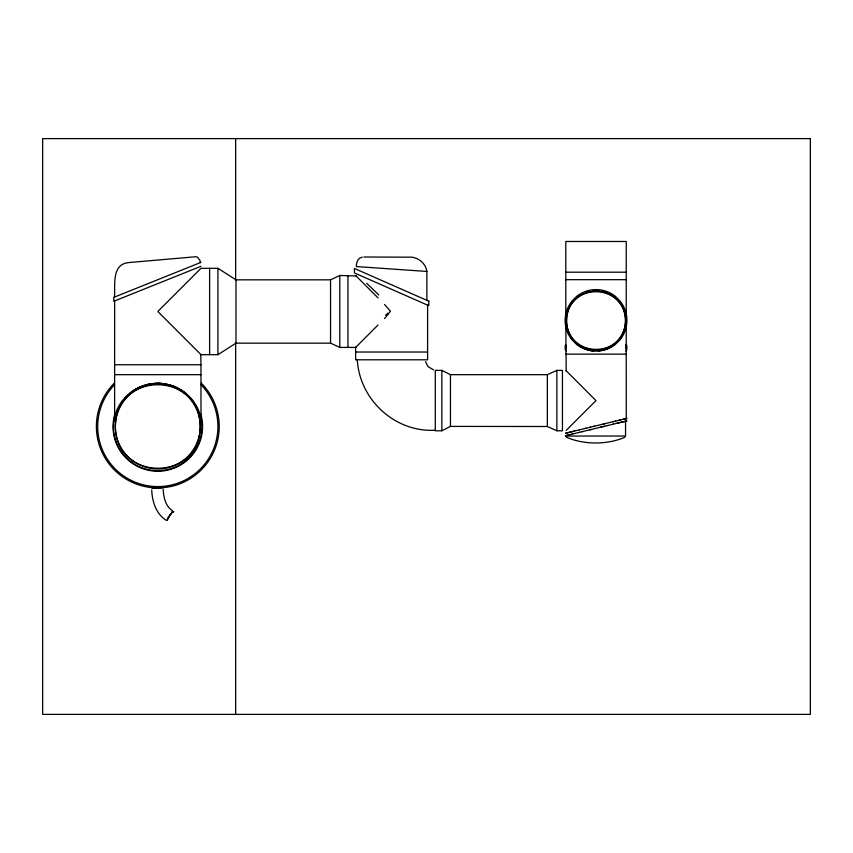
<?xml version="1.0" encoding="UTF-8"?>
<svg xmlns="http://www.w3.org/2000/svg" width="853" height="853" viewBox="0 0 853 853"><rect width="100%" height="100%" fill="white"/><g stroke="black" fill="none" stroke-linecap="round" stroke-linejoin="round"><path stroke-width="1.28" d="M114.622 421.19L114.643 300.938M566.179 370.756L565.795 320.621L565.976 323.863M626.241 316.602L626.241 241.484L565.795 241.484L565.795 320.845M565.784 320.557L565.976 317.177A30.228 30.228 0 0 0 565.923 323.404L565.965 323.788M565.795 320.142L565.934 317.615M114.451 297.089C115.379 284.998 111.391 264.537 128.419 262.596L195.923 256.732A3.593 3.593 0 0 1 197.427 257.179L199.719 260.026A8.786 8.786 0 0 1 200.284 262.106L200.338 262.617M625.921 324.94L625.675 326.422L626.017 324.236M566.563 313.776L566.872 312.529L566.691 313.243M625.164 328.586L624.737 330.004M169.203 516.502L169.822 514.796M169.321 516.129L169.523 515.553M169.15 516.63L168.915 517.291M567.298 311.11L567.799 309.724M565.934 345.678L565.934 347.139M567.448 310.673L567.671 310.055M623.959 332.084L624.236 331.39M118.684 408.203L119.1 407.339M119.537 406.486L119.996 405.633M570.764 303.945L571.169 303.348M122.054 402.275L123.227 400.633M620.312 338.534L621.176 337.319M625.675 347.928L626.241 346.478L625.675 345.038M124.485 399.033L125.828 397.477M167.614 519.573L166.73 520.362L167.742 519.434M619.992 339.803L615.482 344.303A30.388 29.524 0 0 1 576.521 344.324L572.032 339.793A32.233 31.316 0 0 1 572.064 300.992L576.553 296.471A30.388 29.524 0 0 1 615.514 296.46M125.178 398.202L126.607 396.645M618.425 340.848L617.092 342.224M573.909 299.936L574.432 299.392M386.068 316.9L390.461 311.26L384.468 304.404M385.46 317.519L384.436 318.553M356.437 346.638L355.626 347.438L355.637 359.806L427.598 359.806L427.598 305.139M378.018 325.014L355.637 347.438L339.793 347.427L330.548 343.119M566.179 430.424L595.97 400.633L565.891 370.469M158.157 311.132L200.967 268.322L217.92 268.311L235.982 279.827L330.548 279.827L339.793 275.487L356.096 275.956M127.811 395.429L128.376 394.896M574.975 298.849L576.116 297.804M129.528 393.862L130.189 393.308M129.699 393.713L131.362 392.359M576.713 297.292L577.332 296.801M130.861 392.753C146.791 379.553 172.157 380.385 187.095 394.768M625.025 437.205C607.219 444.914 584.113 444.914 566.317 437.205M612.849 345.668L614.053 344.815M578.952 295.607L579.624 295.159M133.089 391.09L136.747 388.797M158.061 311.75L200.977 354.667L217.92 354.677L235.982 343.162L330.548 343.162L330.548 279.805M171.826 512.397L173.82 511.683L171.954 512.333M610.311 347.192L611.601 346.457M441.854 430.765L450.459 426.404L547.349 426.5L556.87 430.786L562.436 430.808L562.436 370.373L556.87 370.373L547.349 374.68L450.459 374.68L441.854 370.373L435.307 370.373L435.307 430.808L441.854 430.765L441.854 370.373M138.666 387.784L149.019 384.223L157.805 383.317A30.612 21.645 0 0 1 160.886 383.423L172.914 386.046L182.521 391.09M608.989 347.864L606.238 349.005M201.02 262.34L113.769 297.366L113.769 301.29L201.02 266.275M626.241 324.449L626.251 418.631L624.929 418.919M565.784 436.043L625.548 436.043L625.548 421.297L622.008 422.096M568.109 432.631L565.784 433.228L573.632 431.266M603.391 349.869L604.83 349.474M565.923 433.175L566.125 433.132M625.803 418.77L626.987 418.45L623.927 419.143M566.595 435.499L565.411 435.819L568.087 435.126M624.822 421.51L626.987 420.945L620.504 422.448M567.576 435.254L569.335 434.817M568.716 432.471L571.755 431.725M568.844 434.934L570.828 434.444M570.422 434.54L572.566 434.017M574.421 431.064L579.336 429.859M572.288 431.586L574.645 431.01M579.336 432.354L574.421 433.559M572.288 434.081L574.538 433.537M584.849 428.515L590.585 427.129M579.251 429.88L585.872 428.27M582.045 431.703L601.781 426.916M579.102 432.418L582.93 431.49M593.421 426.447L604.649 423.728M590.148 427.236L594.541 426.169M600.032 427.342L604.649 426.233M589.871 429.805L591.31 429.454M614 421.499L603.327 424.058M607.059 425.658L613.435 424.133M602.89 426.66L607.517 425.54M617.956 420.55L623.532 419.228M615.173 421.211L618.414 420.444M613.03 421.723L615.589 421.115M616.794 423.333L620.088 422.544M613.03 424.218L617.956 423.045M619.374 420.22L620.28 420.007M618.766 422.864L621.954 422.096M622.658 419.441L624.812 418.93M625.654 418.748L626.251 418.631M624.961 421.414L625.548 421.297M602.101 350.167L600.352 350.476A21.517 15.215 0 0 1 598.39 350.7M601.941 350.199L598.998 350.636M362.258 257.169C357.823 257.681 356.202 262.692 356.362 266.562L426.873 271.446L426.873 300.341M163.104 487.681L157.805 487.916M594.52 290.361L597.516 290.361M565.795 272.192L626.241 272.192M565.795 279.677L626.241 279.677M355.637 352.033L427.598 352.033M565.784 354.144L626.251 354.144M114.643 364.753L200.967 364.753L200.988 423.653M114.643 374.68L200.967 374.68M363.879 257.009L412.116 257.19C419.409 258.331 425.818 263.961 426.873 271.446M435.307 430.243C394.95 432.471 359.667 399.886 357.258 359.806M593.038 350.636L590.095 350.199M602.335 291.001L603.551 291.278M587.205 349.474L588.645 349.869M604.745 291.619L606.376 292.163M433.591 369.893L427.95 366.587L425.594 361.597M584.401 348.461L585.798 349.005M607.731 292.696L608.317 292.942A30.228 30.228 0 0 0 605.481 291.854M609.479 293.496L610.321 293.933M581.725 347.192L583.047 347.864M611.153 294.392L611.686 294.711M579.187 345.668L580.435 346.457M172.37 510.648C165.386 506.085 163.573 497.171 163.2 489.398M165.738 520.01C155.854 513.463 152.111 501.201 151.727 489.899M184.248 392.359L187.5 395.142M576.831 343.908L572.63 339.718M615.493 296.481L620.003 300.981A32.233 31.316 0 0 1 619.971 339.782M200.764 354.443L200.967 364.753M378.05 297.942L355.626 275.487M189.003 396.645L192.863 401.283M619.758 301.845L620.248 302.495M570.86 337.319L571.723 338.534M621.474 304.254L621.89 304.926M196.233 406.806L190.432 398.202A58.121 41.093 0 0 0 188.342 395.963M568.556 333.192L568.151 332.275M568.077 332.084L568.674 333.438M624.236 309.724L623.959 309.031L624.332 309.97M567.799 331.39L567.448 330.442M567.65 330.996L567.298 330.004M198.301 411.519L198.653 412.489M567.384 330.26L567.202 329.706M624.737 311.11L625.164 312.529M199.271 414.441L199.538 415.422M566.829 328.405L566.499 327.083M566.872 328.586L566.52 327.147M200.018 417.405L200.22 418.407M625.697 314.8L625.846 315.663M625.675 314.693L625.878 315.877M565.934 323.5L565.806 321.634M565.902 323.116L565.816 321.794M565.795 321.048L565.838 322.295A59.977 42.394 0.3 0 0 565.976 323.852M556.87 370.373L556.87 430.808M547.349 374.68L547.349 426.5M450.459 374.68L450.459 426.5M347.949 275.487L347.949 347.438M339.793 275.487L339.793 347.438M235.982 279.827L235.982 343.162M235.652 138.612L235.652 279.891M235.652 342.533L235.652 714.387M217.92 268.311L217.92 354.677M209.625 268.311L209.625 354.677M115.581 417.757A79.457 56.181 0 0 1 115.677 417.298M199.943 417.064A81.781 57.833 0 0 1 200.135 417.97A82.656 58.452 -0.1 0 0 197.523 409.419M170.131 515.031A4.574 2.463 -64.2 0 1 171.869 512.93M168.574 516.46A5.011 1.322 -73.8 0 1 167.7 518.592M168.681 516.982A5.075 1.791 -73 0 1 167.657 518.944M170.259 515.521A4.414 1.941 -70.6 0 1 171.528 513.207M171.496 512.322A5.598 3.103 -66.8 0 1 171.975 512.077M158.466 488.321A5.736 0.533 0.4 0 1 151.866 487.617M201.233 383.072A61.416 61.416 0 0 1 201.233 469.928A61.416 61.416 0 0 1 114.377 469.928A61.416 61.416 0 0 1 114.377 383.072M201.052 384.767A60.105 60.105 0 0 1 200.05 469.246A60.105 60.105 0 0 1 115.56 469.246A60.105 60.105 0 0 1 114.558 384.767M200.754 413.886A44.761 44.761 0 0 1 157.805 471.261A44.761 44.761 0 0 1 114.856 413.886M387.763 313.136A67.355 0.757 -45.3 0 1 385.545 315.375M366.641 283.281A67.376 4.777 46 0 1 378.7 294.935M626.027 324.204A30.228 30.228 0 0 1 625.739 326.059M573.184 300.746A30.228 30.228 0 0 1 580.061 294.882M585.659 292.163A30.228 30.228 0 0 1 589.402 291.065M593.176 290.468A30.228 30.228 0 0 1 598.731 290.446M612.561 295.255A30.228 30.228 0 0 1 615.088 297.1M624.119 309.426A30.228 30.228 0 0 1 625.078 312.241M615.674 343.279A28.106 19.864 0 0 1 603.647 349.901M593.453 350.679A21.517 15.215 0 0 1 592.472 350.583M592.409 350.775A27.019 19.118 0 0 1 577.886 344.569M577.62 344.729A45.124 31.913 0 0 1 568.972 333.907M625.58 326.198A52.15 36.871 0 0 1 617.583 342.021M566.296 348.429A32.265 7.72 0.1 0 1 565.656 344.964M625.75 344.367A32.265 7.72 0.1 0 1 625.697 348.536M566.296 350.903A32.265 7.72 0.1 0 1 565.656 347.427M626.422 347.544A32.265 7.72 0.1 0 1 625.697 351.009M594.338 290.372A21.677 15.333 0 0 1 598.593 290.436M624.865 311.537A57.151 40.411 0 0 1 625.238 312.838M115.368 425.476C114.163 480.985 198.717 483.224 200.242 427.524C201.447 372.015 116.893 369.775 115.368 425.476M566.531 319.832C565.656 358.089 624.449 359.795 625.505 321.282C626.379 283.025 567.586 281.319 566.531 319.832M116.562 410.879L115.166 414.942A50.05 46.403 0 0 0 115.155 438.986C119.228 453.338 131.127 464.981 145.479 468.979A41.658 38.609 0 0 0 169.822 468.99C184.173 465.002 196.083 453.369 200.178 439.018A50.05 46.403 0 0 0 200.188 414.984C196.115 400.633 184.216 388.979 169.864 384.991A41.658 38.609 0 0 0 145.522 384.97C132.578 388.605 121.552 398.372 116.562 410.879M565.934 435.68L567.096 435.446L565.934 435.68M810.35 138.612L42.65 138.612L42.65 714.387L810.35 714.387L810.35 138.612M428.803 301.184L354.432 268.46L354.443 272.949L428.803 305.673L428.792 301.184M133.367 461.206A42.447 42.447 0 0 0 200.082 430.317A42.447 42.447 0 0 0 139.967 387.987A42.447 42.447 0 0 0 133.367 461.206M579.038 344.665A29.492 29.492 0 0 0 625.388 323.212A29.492 29.492 0 0 0 583.623 293.795A29.492 29.492 0 0 0 579.038 344.665"/></g></svg>
